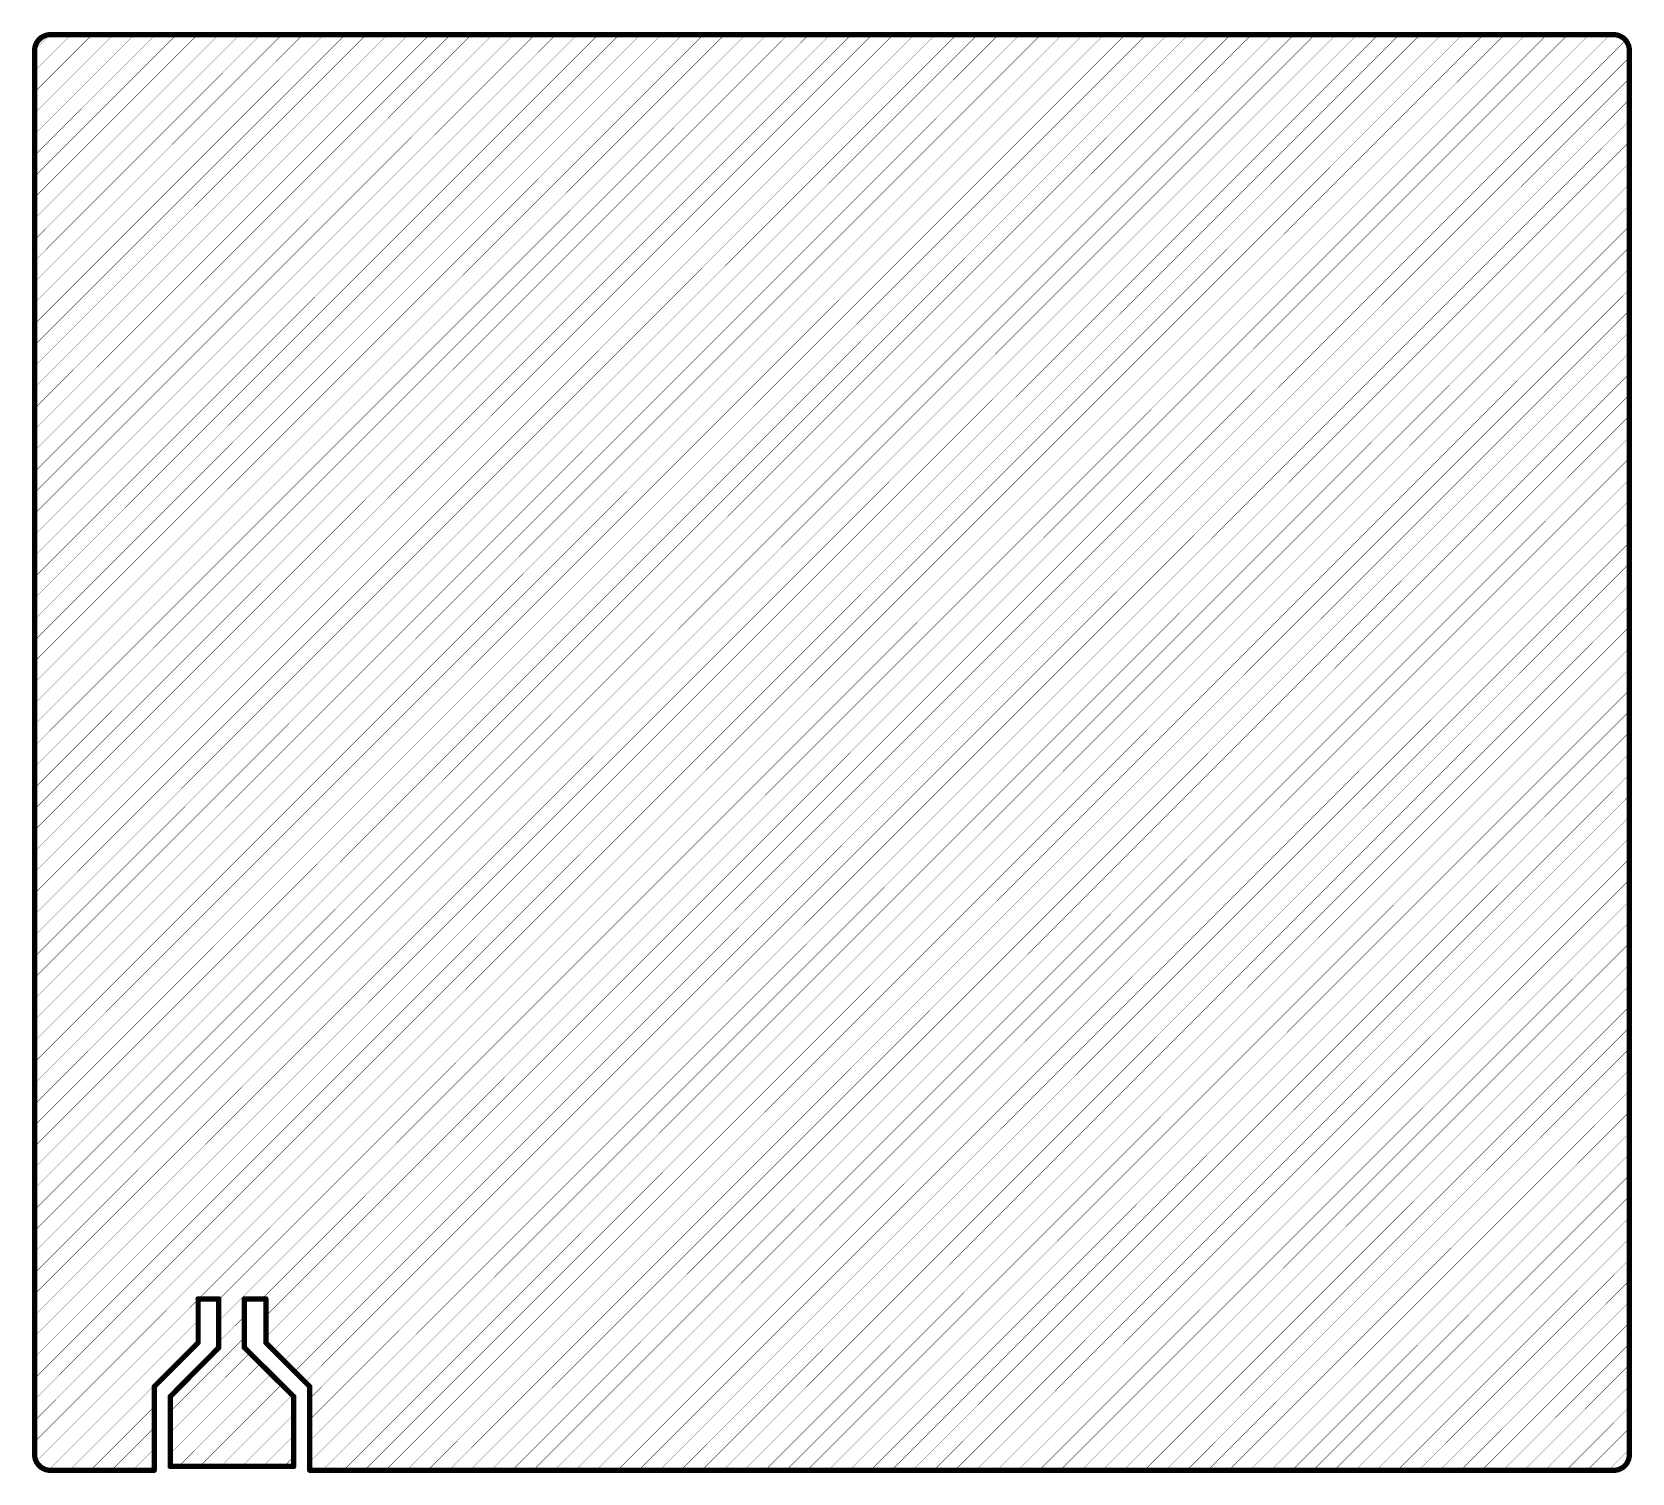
# Model space of a CAD drawing. Header units: millimetres. Extents: x -16 to 330, y -45 to 150.
# Drawn here: x 107.5 to 223.2, y -45.3 to 58.8 of the extents above; entities that cross this region are included whole.
import ezdxf

# ---------------------------------------------------------------- set-up
doc = ezdxf.new("R2010")
doc.units = ezdxf.units.MM
doc.layers.add('Mechanical3', color=76, linetype='Continuous')

msp = doc.modelspace()

# ---------------------------------------------------------------- linework, layer by layer
at = {"layer": 'Mechanical3'}
for points, const_width in [([(107.71, 57.59), (107.75, 57.82)], 0.381), ([(107.75, 57.82), (107.84, 58.03)], 0.381), ([(107.84, 58.03), (107.97, 58.22)], 0.381), ([(107.71, -43.06), (209.42, 58.65)], 0.0254), ([(107.71, -41.54), (207.89, 58.65)], 0.0254), ([(107.71, -40.01), (206.37, 58.65)], 0.0254), ([(107.71, -38.49), (204.85, 58.65)], 0.0254), ([(107.71, -36.96), (203.32, 58.65)], 0.0254), ([(107.71, -35.44), (201.8, 58.65)], 0.0254), ([(107.71, -33.92), (200.27, 58.65)], 0.0254), ([(107.71, -32.39), (198.75, 58.65)], 0.0254), ([(107.71, -30.87), (197.23, 58.65)], 0.0254), ([(107.71, -29.34), (195.7, 58.65)], 0.0254), ([(107.71, -27.82), (194.18, 58.65)], 0.0254), ([(107.71, -26.3), (192.65, 58.65)], 0.0254), ([(107.71, -24.77), (191.13, 58.65)], 0.0254), ([(107.71, -23.25), (189.61, 58.65)], 0.0254), ([(107.71, -21.72), (188.08, 58.65)], 0.0254), ([(107.71, -20.2), (186.56, 58.65)], 0.0254), ([(107.71, -18.68), (185.03, 58.65)], 0.0254), ([(107.71, -17.15), (183.51, 58.65)], 0.0254), ([(107.71, -15.63), (181.99, 58.65)], 0.0254), ([(107.71, -14.1), (180.46, 58.65)], 0.0254), ([(107.71, -12.58), (178.94, 58.65)], 0.0254), ([(107.71, -11.06), (177.41, 58.65)], 0.0254), ([(107.71, -9.53), (175.89, 58.65)], 0.0254), ([(107.71, -8.01), (174.37, 58.65)], 0.0254), ([(107.71, -6.48), (172.84, 58.65)], 0.0254), ([(107.71, -4.96), (171.32, 58.65)], 0.0254), ([(107.71, -3.44), (169.79, 58.65)], 0.0254), ([(107.71, -1.91), (168.27, 58.65)], 0.0254), ([(107.71, -0.39), (166.75, 58.65)], 0.0254), ([(107.71, 1.14), (165.22, 58.65)], 0.0254), ([(107.71, 2.66), (163.7, 58.65)], 0.0254), ([(107.71, 4.18), (162.17, 58.65)], 0.0254), ([(107.71, 5.71), (160.65, 58.65)], 0.0254), ([(107.71, 7.23), (159.13, 58.65)], 0.0254), ([(107.71, 8.76), (157.6, 58.65)], 0.0254), ([(107.71, 10.28), (156.08, 58.65)], 0.0254), ([(107.71, 11.8), (154.55, 58.65)], 0.0254), ([(107.71, 13.33), (153.03, 58.65)], 0.0254), ([(107.71, 14.85), (151.51, 58.65)], 0.0254), ([(107.71, 16.38), (149.98, 58.65)], 0.0254), ([(107.71, 17.9), (148.46, 58.65)], 0.0254), ([(107.71, 19.42), (146.93, 58.65)], 0.0254), ([(107.71, 20.95), (145.41, 58.65)], 0.0254), ([(107.71, 22.47), (143.89, 58.65)], 0.0254), ([(107.71, 24), (142.36, 58.65)], 0.0254), ([(107.71, 25.52), (140.84, 58.65)], 0.0254), ([(107.71, 27.04), (139.31, 58.65)], 0.0254), ([(107.71, 28.57), (137.79, 58.65)], 0.0254), ([(107.71, 30.09), (136.27, 58.65)], 0.0254), ([(107.71, 31.62), (134.74, 58.65)], 0.0254), ([(107.71, 33.14), (133.22, 58.65)], 0.0254), ([(107.71, 34.66), (131.69, 58.65)], 0.0254), ([(107.71, 36.19), (130.17, 58.65)], 0.0254), ([(107.71, 37.71), (128.65, 58.65)], 0.0254), ([(107.71, 39.24), (127.12, 58.65)], 0.0254), ([(107.71, 40.76), (125.6, 58.65)], 0.0254), ([(107.71, 42.28), (124.07, 58.65)], 0.0254), ([(107.71, 43.81), (122.55, 58.65)], 0.0254), ([(107.71, 45.33), (121.03, 58.65)], 0.0254), ([(107.71, 46.86), (119.5, 58.65)], 0.0254), ([(107.71, 48.38), (117.98, 58.65)], 0.0254), ([(107.71, 49.9), (116.45, 58.65)], 0.0254), ([(107.71, 51.43), (114.93, 58.65)], 0.0254), ([(107.71, 52.95), (113.41, 58.65)], 0.0254), ([(107.71, 54.48), (111.88, 58.65)], 0.0254), ([(107.71, 56), (110.36, 58.65)], 0.0254), ([(107.71, 57.52), (108.83, 58.65)], 0.0254), ([(107.97, 58.22), (108.13, 58.38)], 0.381), ([(108.13, 58.38), (108.32, 58.5)], 0.381), ([(108.32, 58.5), (108.53, 58.59)], 0.381), ([(108.53, 58.59), (108.75, 58.63)], 0.381), ([(108.75, 58.63), (108.86, 58.63)], 0.381), ([(108.86, 58.63), (221.84, 58.63)], 0.381), ([(119.54, -32.75), (210.94, 58.65)], 0.0254), ([(121.02, -34.32), (213.99, 58.65)], 0.0254), ([(121.02, -32.79), (212.47, 58.65)], 0.0254), ([(124.12, -32.75), (215.51, 58.65)], 0.0254), ([(124.43, -35.49), (218.56, 58.65)], 0.0254), ([(124.43, -33.96), (217.04, 58.65)], 0.0254), ([(124.97, -36.47), (220.09, 58.65)], 0.0254), ([(125.73, -37.23), (221.61, 58.65)], 0.0254), ([(126.5, -37.99), (222.73, 58.24)], 0.0254), ([(221.84, 58.63), (221.96, 58.63)], 0.381), ([(221.96, 58.63), (222.18, 58.59)], 0.381), ([(222.18, 58.59), (222.39, 58.5)], 0.381), ([(222.39, 58.5), (222.58, 58.38)], 0.381), ([(222.58, 58.38), (222.74, 58.22)], 0.381), ([(222.74, 58.22), (222.86, 58.03)], 0.381), ([(222.86, 58.03), (222.95, 57.82)], 0.381), ([(222.95, 57.82), (222.99, 57.59)], 0.381), ([(107.71, 57.48), (107.71, 57.59)], 0.381), ([(107.71, -43.97), (107.71, 57.48)], 0.381), ([(127.26, -38.75), (222.99, 56.98)], 0.0254), ([(222.99, 57.48), (222.99, 57.59)], 0.381), ([(222.99, -43.97), (222.99, 57.48)], 0.381), ([(127.6, -39.94), (222.99, 55.46)], 0.0254), ([(127.6, -41.46), (222.99, 53.94)], 0.0254), ([(127.6, -42.99), (222.99, 52.41)], 0.0254), ([(127.6, -44.51), (222.99, 50.89)], 0.0254), ([(128.49, -45.14), (222.99, 49.36)], 0.0254), ([(130.02, -45.14), (222.99, 47.84)], 0.0254), ([(131.54, -45.14), (222.99, 46.32)], 0.0254), ([(133.06, -45.14), (222.99, 44.79)], 0.0254), ([(134.59, -45.14), (222.99, 43.27)], 0.0254), ([(136.11, -45.14), (222.99, 41.74)], 0.0254), ([(137.64, -45.14), (222.99, 40.22)], 0.0254), ([(139.16, -45.14), (222.99, 38.7)], 0.0254), ([(140.68, -45.14), (222.99, 37.17)], 0.0254), ([(142.21, -45.14), (222.99, 35.65)], 0.0254), ([(143.73, -45.14), (222.99, 34.12)], 0.0254), ([(145.26, -45.14), (222.99, 32.6)], 0.0254), ([(146.78, -45.14), (222.99, 31.08)], 0.0254), ([(148.3, -45.14), (222.99, 29.55)], 0.0254), ([(149.83, -45.14), (222.99, 28.03)], 0.0254), ([(151.35, -45.14), (222.99, 26.5)], 0.0254), ([(152.88, -45.14), (222.99, 24.98)], 0.0254), ([(154.4, -45.14), (222.99, 23.46)], 0.0254), ([(155.92, -45.14), (222.99, 21.93)], 0.0254), ([(157.45, -45.14), (222.99, 20.41)], 0.0254), ([(158.97, -45.14), (222.99, 18.88)], 0.0254), ([(160.5, -45.14), (222.99, 17.36)], 0.0254), ([(162.02, -45.14), (222.99, 15.84)], 0.0254), ([(163.54, -45.14), (222.99, 14.31)], 0.0254), ([(165.07, -45.14), (222.99, 12.79)], 0.0254), ([(166.59, -45.14), (222.99, 11.26)], 0.0254), ([(168.12, -45.14), (222.99, 9.74)], 0.0254), ([(169.64, -45.14), (222.99, 8.22)], 0.0254), ([(171.16, -45.14), (222.99, 6.69)], 0.0254), ([(172.69, -45.14), (222.99, 5.17)], 0.0254), ([(174.21, -45.14), (222.99, 3.64)], 0.0254), ([(175.74, -45.14), (222.99, 2.12)], 0.0254), ([(177.26, -45.14), (222.99, 0.6)], 0.0254), ([(178.78, -45.14), (222.99, -0.93)], 0.0254), ([(180.31, -45.14), (222.99, -2.45)], 0.0254), ([(181.83, -45.14), (222.99, -3.98)], 0.0254), ([(183.36, -45.14), (222.99, -5.5)], 0.0254), ([(184.88, -45.14), (222.99, -7.02)], 0.0254), ([(186.4, -45.14), (222.99, -8.55)], 0.0254), ([(187.93, -45.14), (222.99, -10.07)], 0.0254), ([(189.45, -45.14), (222.99, -11.6)], 0.0254), ([(190.98, -45.14), (222.99, -13.12)], 0.0254), ([(192.5, -45.14), (222.99, -14.64)], 0.0254), ([(194.02, -45.14), (222.99, -16.17)], 0.0254), ([(195.55, -45.14), (222.99, -17.69)], 0.0254), ([(197.07, -45.14), (222.99, -19.22)], 0.0254), ([(198.6, -45.14), (222.99, -20.74)], 0.0254), ([(200.12, -45.14), (222.99, -22.26)], 0.0254), ([(201.64, -45.14), (222.99, -23.79)], 0.0254), ([(203.17, -45.14), (222.99, -25.31)], 0.0254), ([(204.69, -45.14), (222.99, -26.84)], 0.0254), ([(206.22, -45.14), (222.99, -28.36)], 0.0254), ([(207.74, -45.14), (222.99, -29.88)], 0.0254), ([(209.26, -45.14), (222.99, -31.41)], 0.0254), ([(107.82, -44.48), (119.53, -32.77)], 0.0254), ([(119.53, -35.9), (119.53, -32.73)], 0.381), ([(119.53, -32.73), (121.02, -32.73)], 0.381), ([(121.02, -36.25), (121.02, -32.73)], 0.381), ([(122.87, -36.25), (122.87, -32.73)], 0.381), ([(122.87, -32.73), (124.43, -32.73)], 0.381), ([(124.43, -35.9), (124.43, -32.73)], 0.381), ([(210.79, -45.14), (222.99, -32.93)], 0.0254), ([(108.69, -45.13), (119.53, -34.29)], 0.0254), ([(121.02, -35.84), (122.87, -34)], 0.0254), ([(212.31, -45.14), (222.99, -34.46)], 0.0254), ([(110.2, -45.14), (119.53, -35.82)], 0.0254), ([(116.36, -39.07), (119.53, -35.9)], 0.381), ([(117.51, -40.88), (122.87, -35.52)], 0.0254), ([(124.43, -35.9), (127.6, -39.07)], 0.381), ([(117.51, -39.79), (121.02, -36.25)], 0.381), ([(117.51, -42.41), (123.28, -36.63)], 0.0254), ([(122.87, -36.25), (126.44, -39.79)], 0.381), ([(213.84, -45.14), (222.99, -35.98)], 0.0254), ([(117.51, -43.93), (124.04, -37.39)], 0.0254), ([(118.11, -44.85), (124.81, -38.15)], 0.0254), ([(215.36, -45.14), (222.99, -37.5)], 0.0254), ([(116.36, -45.12), (116.36, -39.07)], 0.381), ([(119.63, -44.85), (125.57, -38.91)], 0.0254), ([(127.6, -45.12), (127.6, -39.07)], 0.381), ([(216.88, -45.14), (222.99, -39.03)], 0.0254), ([(117.51, -44.83), (117.51, -39.79)], 0.381), ([(121.16, -44.85), (126.34, -39.67)], 0.0254), ([(126.44, -44.83), (126.44, -39.79)], 0.381), ([(111.73, -45.14), (116.36, -40.51)], 0.0254), ([(122.68, -44.85), (126.44, -41.09)], 0.0254), ([(218.41, -45.14), (222.99, -40.55)], 0.0254), ([(113.25, -45.14), (116.36, -42.03)], 0.0254), ([(124.2, -44.85), (126.44, -42.61)], 0.0254), ([(219.93, -45.14), (222.99, -42.08)], 0.0254), ([(107.71, -44.08), (107.71, -43.97)], 0.381), ([(107.71, -44.08), (107.75, -44.31)], 0.381), ([(114.78, -45.14), (116.36, -43.56)], 0.0254), ([(221.46, -45.14), (222.99, -43.6)], 0.0254), ([(222.95, -44.31), (222.99, -44.08)], 0.381), ([(222.99, -44.08), (222.99, -43.97)], 0.381), ([(107.75, -44.31), (107.84, -44.52)], 0.381), ([(107.84, -44.52), (107.97, -44.71)], 0.381), ([(107.97, -44.71), (108.13, -44.87)], 0.381), ([(108.13, -44.87), (108.32, -44.99)], 0.381), ([(108.32, -44.99), (108.53, -45.08)], 0.381), ([(108.53, -45.08), (108.75, -45.12)], 0.381), ([(108.75, -45.12), (108.86, -45.12)], 0.381), ([(108.86, -45.12), (116.36, -45.12)], 0.381), ([(116.3, -45.14), (116.36, -45.08)], 0.0254), ([(117.51, -44.83), (126.44, -44.83)], 0.381), ([(125.73, -44.85), (126.44, -44.14)], 0.0254), ([(127.6, -45.12), (221.84, -45.12)], 0.381), ([(221.84, -45.12), (221.96, -45.12)], 0.381), ([(221.96, -45.12), (222.18, -45.08)], 0.381), ([(222.18, -45.08), (222.39, -44.99)], 0.381), ([(222.39, -44.99), (222.58, -44.87)], 0.381), ([(222.58, -44.87), (222.74, -44.71)], 0.381), ([(222.74, -44.71), (222.86, -44.52)], 0.381), ([(222.86, -44.52), (222.95, -44.31)], 0.381)]:
    msp.add_lwpolyline(points, dxfattribs=dict(at, const_width=const_width))
for points, const_width in [([(107.66, 57.82, 1), (107.85, 57.82, 1)], 0.191), ([(107.66, 57.82, 1), (107.85, 57.82, 1)], 0.191), ([(107.74, 58.03, 1), (107.94, 58.03, 1)], 0.191), ([(107.74, 58.03, 1), (107.94, 58.03, 1)], 0.191), ([(107.87, 58.22, 1), (108.06, 58.22, 1)], 0.191), ([(107.87, 58.22, 1), (108.06, 58.22, 1)], 0.191), ([(108.03, 58.38, 1), (108.22, 58.38, 1)], 0.191), ([(108.03, 58.38, 1), (108.22, 58.38, 1)], 0.191), ([(108.22, 58.5, 1), (108.41, 58.5, 1)], 0.191), ([(108.22, 58.5, 1), (108.41, 58.5, 1)], 0.191), ([(108.43, 58.59, 1), (108.62, 58.59, 1)], 0.191), ([(108.43, 58.59, 1), (108.62, 58.59, 1)], 0.191), ([(108.65, 58.63, 1), (108.84, 58.63, 1)], 0.191), ([(108.65, 58.63, 1), (108.84, 58.63, 1)], 0.191), ([(108.77, 58.63, 1), (108.96, 58.63, 1)], 0.191), ([(108.77, 58.63, 1), (108.96, 58.63, 1)], 0.191), ([(108.83, 58.65, 1), (108.84, 58.65, 1)], 0.0127), ([(110.35, 58.65, 1), (110.36, 58.65, 1)], 0.0127), ([(111.87, 58.65, 1), (111.89, 58.65, 1)], 0.0127), ([(113.4, 58.65, 1), (113.41, 58.65, 1)], 0.0127), ([(114.92, 58.65, 1), (114.94, 58.65, 1)], 0.0127), ([(116.45, 58.65, 1), (116.46, 58.65, 1)], 0.0127), ([(117.97, 58.65, 1), (117.98, 58.65, 1)], 0.0127), ([(119.49, 58.65, 1), (119.51, 58.65, 1)], 0.0127), ([(121.02, 58.65, 1), (121.03, 58.65, 1)], 0.0127), ([(122.54, 58.65, 1), (122.56, 58.65, 1)], 0.0127), ([(124.07, 58.65, 1), (124.08, 58.65, 1)], 0.0127), ([(125.59, 58.65, 1), (125.6, 58.65, 1)], 0.0127), ([(127.11, 58.65, 1), (127.13, 58.65, 1)], 0.0127), ([(128.64, 58.65, 1), (128.65, 58.65, 1)], 0.0127), ([(130.16, 58.65, 1), (130.18, 58.65, 1)], 0.0127), ([(131.69, 58.65, 1), (131.7, 58.65, 1)], 0.0127), ([(133.21, 58.65, 1), (133.22, 58.65, 1)], 0.0127), ([(134.73, 58.65, 1), (134.75, 58.65, 1)], 0.0127), ([(136.26, 58.65, 1), (136.27, 58.65, 1)], 0.0127), ([(137.78, 58.65, 1), (137.8, 58.65, 1)], 0.0127), ([(139.31, 58.65, 1), (139.32, 58.65, 1)], 0.0127), ([(140.83, 58.65, 1), (140.84, 58.65, 1)], 0.0127), ([(142.35, 58.65, 1), (142.37, 58.65, 1)], 0.0127), ([(143.88, 58.65, 1), (143.89, 58.65, 1)], 0.0127), ([(145.4, 58.65, 1), (145.42, 58.65, 1)], 0.0127), ([(146.93, 58.65, 1), (146.94, 58.65, 1)], 0.0127), ([(148.45, 58.65, 1), (148.46, 58.65, 1)], 0.0127), ([(149.97, 58.65, 1), (149.99, 58.65, 1)], 0.0127), ([(151.5, 58.65, 1), (151.51, 58.65, 1)], 0.0127), ([(153.02, 58.65, 1), (153.04, 58.65, 1)], 0.0127), ([(154.55, 58.65, 1), (154.56, 58.65, 1)], 0.0127), ([(156.07, 58.65, 1), (156.08, 58.65, 1)], 0.0127), ([(157.59, 58.65, 1), (157.61, 58.65, 1)], 0.0127), ([(159.12, 58.65, 1), (159.13, 58.65, 1)], 0.0127), ([(160.64, 58.65, 1), (160.66, 58.65, 1)], 0.0127), ([(162.17, 58.65, 1), (162.18, 58.65, 1)], 0.0127), ([(163.69, 58.65, 1), (163.7, 58.65, 1)], 0.0127), ([(165.21, 58.65, 1), (165.23, 58.65, 1)], 0.0127), ([(166.74, 58.65, 1), (166.75, 58.65, 1)], 0.0127), ([(168.26, 58.65, 1), (168.28, 58.65, 1)], 0.0127), ([(169.79, 58.65, 1), (169.8, 58.65, 1)], 0.0127), ([(171.31, 58.65, 1), (171.32, 58.65, 1)], 0.0127), ([(172.83, 58.65, 1), (172.85, 58.65, 1)], 0.0127), ([(174.36, 58.65, 1), (174.37, 58.65, 1)], 0.0127), ([(175.88, 58.65, 1), (175.9, 58.65, 1)], 0.0127), ([(177.41, 58.65, 1), (177.42, 58.65, 1)], 0.0127), ([(178.93, 58.65, 1), (178.94, 58.65, 1)], 0.0127), ([(180.45, 58.65, 1), (180.47, 58.65, 1)], 0.0127), ([(181.98, 58.65, 1), (181.99, 58.65, 1)], 0.0127), ([(183.5, 58.65, 1), (183.52, 58.65, 1)], 0.0127), ([(185.03, 58.65, 1), (185.04, 58.65, 1)], 0.0127), ([(186.55, 58.65, 1), (186.56, 58.65, 1)], 0.0127), ([(188.07, 58.65, 1), (188.09, 58.65, 1)], 0.0127), ([(189.6, 58.65, 1), (189.61, 58.65, 1)], 0.0127), ([(191.12, 58.65, 1), (191.14, 58.65, 1)], 0.0127), ([(192.65, 58.65, 1), (192.66, 58.65, 1)], 0.0127), ([(194.17, 58.65, 1), (194.18, 58.65, 1)], 0.0127), ([(195.69, 58.65, 1), (195.71, 58.65, 1)], 0.0127), ([(197.22, 58.65, 1), (197.23, 58.65, 1)], 0.0127), ([(198.74, 58.65, 1), (198.76, 58.65, 1)], 0.0127), ([(200.27, 58.65, 1), (200.28, 58.65, 1)], 0.0127), ([(201.79, 58.65, 1), (201.8, 58.65, 1)], 0.0127), ([(203.31, 58.65, 1), (203.33, 58.65, 1)], 0.0127), ([(204.84, 58.65, 1), (204.85, 58.65, 1)], 0.0127), ([(206.36, 58.65, 1), (206.38, 58.65, 1)], 0.0127), ([(207.89, 58.65, 1), (207.9, 58.65, 1)], 0.0127), ([(209.41, 58.65, 1), (209.42, 58.65, 1)], 0.0127), ([(210.93, 58.65, 1), (210.95, 58.65, 1)], 0.0127), ([(212.46, 58.65, 1), (212.47, 58.65, 1)], 0.0127), ([(213.98, 58.65, 1), (214, 58.65, 1)], 0.0127), ([(215.51, 58.65, 1), (215.52, 58.65, 1)], 0.0127), ([(217.03, 58.65, 1), (217.04, 58.65, 1)], 0.0127), ([(218.55, 58.65, 1), (218.57, 58.65, 1)], 0.0127), ([(220.08, 58.65, 1), (220.09, 58.65, 1)], 0.0127), ([(221.6, 58.65, 1), (221.62, 58.65, 1)], 0.0127), ([(221.75, 58.63, 1), (221.94, 58.63, 1)], 0.191), ([(221.75, 58.63, 1), (221.94, 58.63, 1)], 0.191), ([(221.86, 58.63, 1), (222.05, 58.63, 1)], 0.191), ([(221.86, 58.63, 1), (222.05, 58.63, 1)], 0.191), ([(222.08, 58.59, 1), (222.27, 58.59, 1)], 0.191), ([(222.08, 58.59, 1), (222.27, 58.59, 1)], 0.191), ([(222.29, 58.5, 1), (222.48, 58.5, 1)], 0.191), ([(222.29, 58.5, 1), (222.48, 58.5, 1)], 0.191), ([(222.48, 58.38, 1), (222.67, 58.38, 1)], 0.191), ([(222.48, 58.38, 1), (222.67, 58.38, 1)], 0.191), ([(222.64, 58.22, 1), (222.83, 58.22, 1)], 0.191), ([(222.64, 58.22, 1), (222.83, 58.22, 1)], 0.191), ([(222.77, 58.03, 1), (222.96, 58.03, 1)], 0.191), ([(222.77, 58.03, 1), (222.96, 58.03, 1)], 0.191), ([(222.72, 58.24, 1), (222.74, 58.24, 1)], 0.0127), ([(222.85, 57.82, 1), (223.05, 57.82, 1)], 0.191), ([(222.85, 57.82, 1), (223.05, 57.82, 1)], 0.191), ([(107.61, 57.59, 1), (107.8, 57.59, 1)], 0.191), ([(107.61, 57.59, 1), (107.8, 57.59, 1)], 0.191), ([(107.61, 57.48, 1), (107.8, 57.48, 1)], 0.191), ([(107.61, 57.48, 1), (107.8, 57.48, 1)], 0.191), ([(107.7, 57.52, 1), (107.72, 57.52, 1)], 0.0127), ([(222.9, 57.59, 1), (223.09, 57.59, 1)], 0.191), ([(222.9, 57.59, 1), (223.09, 57.59, 1)], 0.191), ([(222.9, 57.48, 1), (223.09, 57.48, 1)], 0.191), ([(222.9, 57.48, 1), (223.09, 57.48, 1)], 0.191), ([(222.99, 56.98, 1), (223, 56.98, 1)], 0.0127), ([(107.7, 56, 1), (107.72, 56, 1)], 0.0127), ([(107.7, 54.48, 1), (107.72, 54.48, 1)], 0.0127), ([(222.99, 55.46, 1), (223, 55.46, 1)], 0.0127), ([(222.99, 53.94, 1), (223, 53.94, 1)], 0.0127), ([(107.7, 52.95, 1), (107.72, 52.95, 1)], 0.0127), ([(222.99, 52.41, 1), (223, 52.41, 1)], 0.0127), ([(107.7, 51.43, 1), (107.72, 51.43, 1)], 0.0127), ([(222.99, 50.89, 1), (223, 50.89, 1)], 0.0127), ([(107.7, 49.9, 1), (107.72, 49.9, 1)], 0.0127), ([(222.99, 49.36, 1), (223, 49.36, 1)], 0.0127), ([(107.7, 48.38, 1), (107.72, 48.38, 1)], 0.0127), ([(222.99, 47.84, 1), (223, 47.84, 1)], 0.0127), ([(107.7, 46.86, 1), (107.72, 46.86, 1)], 0.0127), ([(222.99, 46.32, 1), (223, 46.32, 1)], 0.0127), ([(107.7, 45.33, 1), (107.72, 45.33, 1)], 0.0127), ([(222.99, 44.79, 1), (223, 44.79, 1)], 0.0127), ([(107.7, 43.81, 1), (107.72, 43.81, 1)], 0.0127), ([(222.99, 43.27, 1), (223, 43.27, 1)], 0.0127), ([(107.7, 42.28, 1), (107.72, 42.28, 1)], 0.0127), ([(222.99, 41.74, 1), (223, 41.74, 1)], 0.0127), ([(107.7, 40.76, 1), (107.72, 40.76, 1)], 0.0127), ([(222.99, 40.22, 1), (223, 40.22, 1)], 0.0127), ([(107.7, 39.24, 1), (107.72, 39.24, 1)], 0.0127), ([(222.99, 38.7, 1), (223, 38.7, 1)], 0.0127), ([(107.7, 37.71, 1), (107.72, 37.71, 1)], 0.0127), ([(222.99, 37.17, 1), (223, 37.17, 1)], 0.0127), ([(107.7, 36.19, 1), (107.72, 36.19, 1)], 0.0127), ([(222.99, 35.65, 1), (223, 35.65, 1)], 0.0127), ([(107.7, 34.66, 1), (107.72, 34.66, 1)], 0.0127), ([(222.99, 34.12, 1), (223, 34.12, 1)], 0.0127), ([(107.7, 33.14, 1), (107.72, 33.14, 1)], 0.0127), ([(222.99, 32.6, 1), (223, 32.6, 1)], 0.0127), ([(107.7, 31.62, 1), (107.72, 31.62, 1)], 0.0127), ([(107.7, 30.09, 1), (107.72, 30.09, 1)], 0.0127), ([(222.99, 31.08, 1), (223, 31.08, 1)], 0.0127), ([(222.99, 29.55, 1), (223, 29.55, 1)], 0.0127), ([(107.7, 28.57, 1), (107.72, 28.57, 1)], 0.0127), ([(222.99, 28.03, 1), (223, 28.03, 1)], 0.0127), ([(107.7, 27.04, 1), (107.72, 27.04, 1)], 0.0127), ([(107.7, 25.52, 1), (107.72, 25.52, 1)], 0.0127), ([(222.99, 26.5, 1), (223, 26.5, 1)], 0.0127), ([(222.99, 24.98, 1), (223, 24.98, 1)], 0.0127), ([(107.7, 24, 1), (107.72, 24, 1)], 0.0127), ([(222.99, 23.46, 1), (223, 23.46, 1)], 0.0127), ([(107.7, 22.47, 1), (107.72, 22.47, 1)], 0.0127), ([(107.7, 20.95, 1), (107.72, 20.95, 1)], 0.0127), ([(222.99, 21.93, 1), (223, 21.93, 1)], 0.0127), ([(222.99, 20.41, 1), (223, 20.41, 1)], 0.0127), ([(107.7, 19.42, 1), (107.72, 19.42, 1)], 0.0127), ([(222.99, 18.88, 1), (223, 18.88, 1)], 0.0127), ([(107.7, 17.9, 1), (107.72, 17.9, 1)], 0.0127), ([(222.99, 17.36, 1), (223, 17.36, 1)], 0.0127), ([(107.7, 16.38, 1), (107.72, 16.38, 1)], 0.0127), ([(222.99, 15.84, 1), (223, 15.84, 1)], 0.0127), ([(107.7, 14.85, 1), (107.72, 14.85, 1)], 0.0127), ([(222.99, 14.31, 1), (223, 14.31, 1)], 0.0127), ([(107.7, 13.33, 1), (107.72, 13.33, 1)], 0.0127), ([(222.99, 12.79, 1), (223, 12.79, 1)], 0.0127), ([(107.7, 11.8, 1), (107.72, 11.8, 1)], 0.0127), ([(222.99, 11.26, 1), (223, 11.26, 1)], 0.0127), ([(107.7, 10.28, 1), (107.72, 10.28, 1)], 0.0127), ([(222.99, 9.74, 1), (223, 9.74, 1)], 0.0127), ([(107.7, 8.76, 1), (107.72, 8.76, 1)], 0.0127), ([(222.99, 8.22, 1), (223, 8.22, 1)], 0.0127), ([(107.7, 7.23, 1), (107.72, 7.23, 1)], 0.0127), ([(222.99, 6.69, 1), (223, 6.69, 1)], 0.0127), ([(107.7, 5.71, 1), (107.72, 5.71, 1)], 0.0127), ([(222.99, 5.17, 1), (223, 5.17, 1)], 0.0127), ([(107.7, 4.18, 1), (107.72, 4.18, 1)], 0.0127), ([(222.99, 3.64, 1), (223, 3.64, 1)], 0.0127), ([(107.7, 2.66, 1), (107.72, 2.66, 1)], 0.0127), ([(222.99, 2.12, 1), (223, 2.12, 1)], 0.0127), ([(107.7, 1.14, 1), (107.72, 1.14, 1)], 0.0127), ([(222.99, 0.6, 1), (223, 0.6, 1)], 0.0127), ([(107.7, -0.39, 1), (107.72, -0.39, 1)], 0.0127), ([(222.99, -0.93, 1), (223, -0.93, 1)], 0.0127), ([(107.7, -1.91, 1), (107.72, -1.91, 1)], 0.0127), ([(107.7, -3.44, 1), (107.72, -3.44, 1)], 0.0127), ([(222.99, -2.45, 1), (223, -2.45, 1)], 0.0127), ([(222.99, -3.98, 1), (223, -3.98, 1)], 0.0127), ([(107.7, -4.96, 1), (107.72, -4.96, 1)], 0.0127), ([(222.99, -5.5, 1), (223, -5.5, 1)], 0.0127), ([(107.7, -6.48, 1), (107.72, -6.48, 1)], 0.0127), ([(107.7, -8.01, 1), (107.72, -8.01, 1)], 0.0127), ([(222.99, -7.02, 1), (223, -7.02, 1)], 0.0127), ([(222.99, -8.55, 1), (223, -8.55, 1)], 0.0127), ([(107.7, -9.53, 1), (107.72, -9.53, 1)], 0.0127), ([(222.99, -10.07, 1), (223, -10.07, 1)], 0.0127), ([(107.7, -11.06, 1), (107.72, -11.06, 1)], 0.0127), ([(107.7, -12.58, 1), (107.72, -12.58, 1)], 0.0127), ([(222.99, -11.6, 1), (223, -11.6, 1)], 0.0127), ([(222.99, -13.12, 1), (223, -13.12, 1)], 0.0127), ([(107.7, -14.1, 1), (107.72, -14.1, 1)], 0.0127), ([(222.99, -14.64, 1), (223, -14.64, 1)], 0.0127), ([(107.7, -15.63, 1), (107.72, -15.63, 1)], 0.0127), ([(222.99, -16.17, 1), (223, -16.17, 1)], 0.0127), ([(107.7, -17.15, 1), (107.72, -17.15, 1)], 0.0127), ([(222.99, -17.69, 1), (223, -17.69, 1)], 0.0127), ([(107.7, -18.68, 1), (107.72, -18.68, 1)], 0.0127), ([(222.99, -19.22, 1), (223, -19.22, 1)], 0.0127), ([(107.7, -20.2, 1), (107.72, -20.2, 1)], 0.0127), ([(222.99, -20.74, 1), (223, -20.74, 1)], 0.0127), ([(107.7, -21.72, 1), (107.72, -21.72, 1)], 0.0127), ([(222.99, -22.26, 1), (223, -22.26, 1)], 0.0127), ([(107.7, -23.25, 1), (107.72, -23.25, 1)], 0.0127), ([(222.99, -23.79, 1), (223, -23.79, 1)], 0.0127), ([(107.7, -24.77, 1), (107.72, -24.77, 1)], 0.0127), ([(222.99, -25.31, 1), (223, -25.31, 1)], 0.0127), ([(107.7, -26.3, 1), (107.72, -26.3, 1)], 0.0127), ([(222.99, -26.84, 1), (223, -26.84, 1)], 0.0127), ([(107.7, -27.82, 1), (107.72, -27.82, 1)], 0.0127), ([(222.99, -28.36, 1), (223, -28.36, 1)], 0.0127), ([(107.7, -29.34, 1), (107.72, -29.34, 1)], 0.0127), ([(222.99, -29.88, 1), (223, -29.88, 1)], 0.0127), ([(107.7, -30.87, 1), (107.72, -30.87, 1)], 0.0127), ([(107.7, -32.39, 1), (107.72, -32.39, 1)], 0.0127), ([(222.99, -31.41, 1), (223, -31.41, 1)], 0.0127), ([(119.43, -32.73, 1), (119.62, -32.73, 1)], 0.191), ([(119.43, -32.73, 1), (119.62, -32.73, 1)], 0.191), ([(119.52, -32.77, 1), (119.53, -32.77, 1)], 0.0127), ([(119.54, -32.75, 1), (119.55, -32.75, 1)], 0.0127), ([(120.93, -32.73, 1), (121.12, -32.73, 1)], 0.191), ([(120.93, -32.73, 1), (121.12, -32.73, 1)], 0.191), ([(121.02, -32.79, 1), (121.03, -32.79, 1)], 0.0127), ([(122.77, -32.73, 1), (122.96, -32.73, 1)], 0.191), ([(122.77, -32.73, 1), (122.96, -32.73, 1)], 0.191), ([(124.11, -32.75, 1), (124.12, -32.75, 1)], 0.0127), ([(124.33, -32.73, 1), (124.52, -32.73, 1)], 0.191), ([(124.33, -32.73, 1), (124.52, -32.73, 1)], 0.191), ([(222.99, -32.93, 1), (223, -32.93, 1)], 0.0127), ([(107.7, -33.92, 1), (107.72, -33.92, 1)], 0.0127), ([(119.52, -34.29, 1), (119.53, -34.29, 1)], 0.0127), ([(121.02, -34.32, 1), (121.03, -34.32, 1)], 0.0127), ([(122.86, -34, 1), (122.88, -34, 1)], 0.0127), ([(124.42, -33.96, 1), (124.43, -33.96, 1)], 0.0127), ([(222.99, -34.46, 1), (223, -34.46, 1)], 0.0127), ([(107.7, -35.44, 1), (107.72, -35.44, 1)], 0.0127), ([(119.43, -35.9, 1), (119.62, -35.9, 1)], 0.191), ([(119.43, -35.9, 1), (119.62, -35.9, 1)], 0.191), ([(119.52, -35.82, 1), (119.53, -35.82, 1)], 0.0127), ([(121.02, -35.84, 1), (121.03, -35.84, 1)], 0.0127), ([(122.86, -35.52, 1), (122.88, -35.52, 1)], 0.0127), ([(124.33, -35.9, 1), (124.52, -35.9, 1)], 0.191), ([(124.33, -35.9, 1), (124.52, -35.9, 1)], 0.191), ([(124.42, -35.49, 1), (124.43, -35.49, 1)], 0.0127), ([(107.7, -36.96, 1), (107.72, -36.96, 1)], 0.0127), ([(120.93, -36.25, 1), (121.12, -36.25, 1)], 0.191), ([(120.93, -36.25, 1), (121.12, -36.25, 1)], 0.191), ([(122.77, -36.25, 1), (122.96, -36.25, 1)], 0.191), ([(122.77, -36.25, 1), (122.96, -36.25, 1)], 0.191), ([(123.27, -36.63, 1), (123.29, -36.63, 1)], 0.0127), ([(124.97, -36.47, 1), (124.98, -36.47, 1)], 0.0127), ([(222.99, -35.98, 1), (223, -35.98, 1)], 0.0127), ([(124.04, -37.39, 1), (124.05, -37.39, 1)], 0.0127), ([(124.8, -38.15, 1), (124.82, -38.15, 1)], 0.0127), ([(125.73, -37.23, 1), (125.74, -37.23, 1)], 0.0127), ([(126.49, -37.99, 1), (126.5, -37.99, 1)], 0.0127), ([(222.99, -37.5, 1), (223, -37.5, 1)], 0.0127), ([(107.7, -38.49, 1), (107.72, -38.49, 1)], 0.0127), ([(116.26, -39.07, 1), (116.45, -39.07, 1)], 0.191), ([(116.26, -39.07, 1), (116.45, -39.07, 1)], 0.191), ([(125.57, -38.91, 1), (125.58, -38.91, 1)], 0.0127), ([(127.25, -38.75, 1), (127.26, -38.75, 1)], 0.0127), ([(127.5, -39.07, 1), (127.69, -39.07, 1)], 0.191), ([(127.5, -39.07, 1), (127.69, -39.07, 1)], 0.191), ([(222.99, -39.03, 1), (223, -39.03, 1)], 0.0127), ([(107.7, -40.01, 1), (107.72, -40.01, 1)], 0.0127), ([(117.41, -39.79, 1), (117.6, -39.79, 1)], 0.191), ([(117.41, -39.79, 1), (117.6, -39.79, 1)], 0.191), ([(126.35, -39.79, 1), (126.54, -39.79, 1)], 0.191), ([(126.35, -39.79, 1), (126.54, -39.79, 1)], 0.191), ([(126.33, -39.67, 1), (126.35, -39.67, 1)], 0.0127), ([(127.59, -39.94, 1), (127.6, -39.94, 1)], 0.0127), ([(107.7, -41.54, 1), (107.72, -41.54, 1)], 0.0127), ([(116.35, -40.51, 1), (116.36, -40.51, 1)], 0.0127), ([(117.5, -40.88, 1), (117.51, -40.88, 1)], 0.0127), ([(126.44, -41.09, 1), (126.45, -41.09, 1)], 0.0127), ([(127.59, -41.46, 1), (127.6, -41.46, 1)], 0.0127), ([(222.99, -40.55, 1), (223, -40.55, 1)], 0.0127), ([(116.35, -42.03, 1), (116.36, -42.03, 1)], 0.0127), ([(117.5, -42.41, 1), (117.51, -42.41, 1)], 0.0127), ([(126.44, -42.61, 1), (126.45, -42.61, 1)], 0.0127), ([(222.99, -42.08, 1), (223, -42.08, 1)], 0.0127), ([(107.61, -43.97, 1), (107.8, -43.97, 1)], 0.191), ([(107.61, -43.97, 1), (107.8, -43.97, 1)], 0.191), ([(107.61, -44.08, 1), (107.8, -44.08, 1)], 0.191), ([(107.61, -44.08, 1), (107.8, -44.08, 1)], 0.191), ([(107.7, -43.06, 1), (107.72, -43.06, 1)], 0.0127), ([(116.35, -43.56, 1), (116.36, -43.56, 1)], 0.0127), ([(117.5, -43.93, 1), (117.51, -43.93, 1)], 0.0127), ([(127.59, -42.99, 1), (127.6, -42.99, 1)], 0.0127), ([(222.9, -43.97, 1), (223.09, -43.97, 1)], 0.191), ([(222.9, -43.97, 1), (223.09, -43.97, 1)], 0.191), ([(222.9, -44.08, 1), (223.09, -44.08, 1)], 0.191), ([(222.9, -44.08, 1), (223.09, -44.08, 1)], 0.191), ([(222.99, -43.6, 1), (223, -43.6, 1)], 0.0127), ([(107.66, -44.31, 1), (107.85, -44.31, 1)], 0.191), ([(107.66, -44.31, 1), (107.85, -44.31, 1)], 0.191), ([(107.74, -44.52, 1), (107.94, -44.52, 1)], 0.191), ([(107.74, -44.52, 1), (107.94, -44.52, 1)], 0.191), ([(107.87, -44.71, 1), (108.06, -44.71, 1)], 0.191), ([(107.87, -44.71, 1), (108.06, -44.71, 1)], 0.191), ([(107.81, -44.48, 1), (107.82, -44.48, 1)], 0.0127), ([(108.03, -44.87, 1), (108.22, -44.87, 1)], 0.191), ([(108.03, -44.87, 1), (108.22, -44.87, 1)], 0.191), ([(108.22, -44.99, 1), (108.41, -44.99, 1)], 0.191), ([(108.22, -44.99, 1), (108.41, -44.99, 1)], 0.191), ([(108.43, -45.08, 1), (108.62, -45.08, 1)], 0.191), ([(108.43, -45.08, 1), (108.62, -45.08, 1)], 0.191), ([(108.65, -45.12, 1), (108.84, -45.12, 1)], 0.191), ([(108.65, -45.12, 1), (108.84, -45.12, 1)], 0.191), ([(108.77, -45.12, 1), (108.96, -45.12, 1)], 0.191), ([(108.77, -45.12, 1), (108.96, -45.12, 1)], 0.191), ([(116.26, -45.12, 1), (116.45, -45.12, 1)], 0.191), ([(116.26, -45.12, 1), (116.45, -45.12, 1)], 0.191), ([(116.35, -45.08, 1), (116.36, -45.08, 1)], 0.0127), ([(117.41, -44.83, 1), (117.6, -44.83, 1)], 0.191), ([(117.41, -44.83, 1), (117.6, -44.83, 1)], 0.191), ([(118.1, -44.85, 1), (118.11, -44.85, 1)], 0.0127), ([(119.62, -44.85, 1), (119.64, -44.85, 1)], 0.0127), ([(121.15, -44.85, 1), (121.16, -44.85, 1)], 0.0127), ([(122.67, -44.85, 1), (122.69, -44.85, 1)], 0.0127), ([(124.2, -44.85, 1), (124.21, -44.85, 1)], 0.0127), ([(125.72, -44.85, 1), (125.73, -44.85, 1)], 0.0127), ([(126.35, -44.83, 1), (126.54, -44.83, 1)], 0.191), ([(126.35, -44.83, 1), (126.54, -44.83, 1)], 0.191), ([(126.44, -44.14, 1), (126.45, -44.14, 1)], 0.0127), ([(127.5, -45.12, 1), (127.69, -45.12, 1)], 0.191), ([(127.5, -45.12, 1), (127.69, -45.12, 1)], 0.191), ([(127.59, -44.51, 1), (127.6, -44.51, 1)], 0.0127), ([(221.75, -45.12, 1), (221.94, -45.12, 1)], 0.191), ([(221.75, -45.12, 1), (221.94, -45.12, 1)], 0.191), ([(221.86, -45.12, 1), (222.05, -45.12, 1)], 0.191), ([(221.86, -45.12, 1), (222.05, -45.12, 1)], 0.191), ([(222.08, -45.08, 1), (222.27, -45.08, 1)], 0.191), ([(222.08, -45.08, 1), (222.27, -45.08, 1)], 0.191), ([(222.29, -44.99, 1), (222.48, -44.99, 1)], 0.191), ([(222.29, -44.99, 1), (222.48, -44.99, 1)], 0.191), ([(222.48, -44.87, 1), (222.67, -44.87, 1)], 0.191), ([(222.48, -44.87, 1), (222.67, -44.87, 1)], 0.191), ([(222.64, -44.71, 1), (222.83, -44.71, 1)], 0.191), ([(222.64, -44.71, 1), (222.83, -44.71, 1)], 0.191), ([(222.77, -44.52, 1), (222.96, -44.52, 1)], 0.191), ([(222.77, -44.52, 1), (222.96, -44.52, 1)], 0.191), ([(222.85, -44.31, 1), (223.05, -44.31, 1)], 0.191), ([(222.85, -44.31, 1), (223.05, -44.31, 1)], 0.191), ([(108.68, -45.13, 1), (108.69, -45.13, 1)], 0.0127), ([(110.2, -45.14, 1), (110.21, -45.14, 1)], 0.0127), ([(111.72, -45.14, 1), (111.73, -45.14, 1)], 0.0127), ([(113.25, -45.14, 1), (113.26, -45.14, 1)], 0.0127), ([(114.77, -45.14, 1), (114.78, -45.14, 1)], 0.0127), ([(116.29, -45.14, 1), (116.31, -45.14, 1)], 0.0127), ([(128.49, -45.14, 1), (128.5, -45.14, 1)], 0.0127), ([(130.01, -45.14, 1), (130.02, -45.14, 1)], 0.0127), ([(131.53, -45.14, 1), (131.55, -45.14, 1)], 0.0127), ([(133.06, -45.14, 1), (133.07, -45.14, 1)], 0.0127), ([(134.58, -45.14, 1), (134.59, -45.14, 1)], 0.0127), ([(136.11, -45.14, 1), (136.12, -45.14, 1)], 0.0127), ([(137.63, -45.14, 1), (137.64, -45.14, 1)], 0.0127), ([(139.15, -45.14, 1), (139.17, -45.14, 1)], 0.0127), ([(140.68, -45.14, 1), (140.69, -45.14, 1)], 0.0127), ([(142.2, -45.14, 1), (142.21, -45.14, 1)], 0.0127), ([(143.73, -45.14, 1), (143.74, -45.14, 1)], 0.0127), ([(145.25, -45.14, 1), (145.26, -45.14, 1)], 0.0127), ([(146.77, -45.14, 1), (146.79, -45.14, 1)], 0.0127), ([(148.3, -45.14, 1), (148.31, -45.14, 1)], 0.0127), ([(149.82, -45.14, 1), (149.83, -45.14, 1)], 0.0127), ([(151.35, -45.14, 1), (151.36, -45.14, 1)], 0.0127), ([(152.87, -45.14, 1), (152.88, -45.14, 1)], 0.0127), ([(154.39, -45.14, 1), (154.41, -45.14, 1)], 0.0127), ([(155.92, -45.14, 1), (155.93, -45.14, 1)], 0.0127), ([(157.44, -45.14, 1), (157.45, -45.14, 1)], 0.0127), ([(158.97, -45.14, 1), (158.98, -45.14, 1)], 0.0127), ([(160.49, -45.14, 1), (160.5, -45.14, 1)], 0.0127), ([(162.01, -45.14, 1), (162.03, -45.14, 1)], 0.0127), ([(163.54, -45.14, 1), (163.55, -45.14, 1)], 0.0127), ([(165.06, -45.14, 1), (165.07, -45.14, 1)], 0.0127), ([(166.59, -45.14, 1), (166.6, -45.14, 1)], 0.0127), ([(168.11, -45.14, 1), (168.12, -45.14, 1)], 0.0127), ([(169.63, -45.14, 1), (169.65, -45.14, 1)], 0.0127), ([(171.16, -45.14, 1), (171.17, -45.14, 1)], 0.0127), ([(172.68, -45.14, 1), (172.69, -45.14, 1)], 0.0127), ([(174.21, -45.14, 1), (174.22, -45.14, 1)], 0.0127), ([(175.73, -45.14, 1), (175.74, -45.14, 1)], 0.0127), ([(177.25, -45.14, 1), (177.27, -45.14, 1)], 0.0127), ([(178.78, -45.14, 1), (178.79, -45.14, 1)], 0.0127), ([(180.3, -45.14, 1), (180.31, -45.14, 1)], 0.0127), ([(181.83, -45.14, 1), (181.84, -45.14, 1)], 0.0127), ([(183.35, -45.14, 1), (183.36, -45.14, 1)], 0.0127), ([(184.87, -45.14, 1), (184.89, -45.14, 1)], 0.0127), ([(186.4, -45.14, 1), (186.41, -45.14, 1)], 0.0127), ([(187.92, -45.14, 1), (187.93, -45.14, 1)], 0.0127), ([(189.45, -45.14, 1), (189.46, -45.14, 1)], 0.0127), ([(190.97, -45.14, 1), (190.98, -45.14, 1)], 0.0127), ([(192.49, -45.14, 1), (192.51, -45.14, 1)], 0.0127), ([(194.02, -45.14, 1), (194.03, -45.14, 1)], 0.0127), ([(195.54, -45.14, 1), (195.55, -45.14, 1)], 0.0127), ([(197.07, -45.14, 1), (197.08, -45.14, 1)], 0.0127), ([(198.59, -45.14, 1), (198.6, -45.14, 1)], 0.0127), ([(200.11, -45.14, 1), (200.13, -45.14, 1)], 0.0127), ([(201.64, -45.14, 1), (201.65, -45.14, 1)], 0.0127), ([(203.16, -45.14, 1), (203.17, -45.14, 1)], 0.0127), ([(204.69, -45.14, 1), (204.7, -45.14, 1)], 0.0127), ([(206.21, -45.14, 1), (206.22, -45.14, 1)], 0.0127), ([(207.73, -45.14, 1), (207.75, -45.14, 1)], 0.0127), ([(209.26, -45.14, 1), (209.27, -45.14, 1)], 0.0127), ([(210.78, -45.14, 1), (210.79, -45.14, 1)], 0.0127), ([(212.31, -45.14, 1), (212.32, -45.14, 1)], 0.0127), ([(213.83, -45.14, 1), (213.84, -45.14, 1)], 0.0127), ([(215.35, -45.14, 1), (215.37, -45.14, 1)], 0.0127), ([(216.88, -45.14, 1), (216.89, -45.14, 1)], 0.0127), ([(218.4, -45.14, 1), (218.41, -45.14, 1)], 0.0127), ([(219.93, -45.14, 1), (219.94, -45.14, 1)], 0.0127), ([(221.45, -45.14, 1), (221.46, -45.14, 1)], 0.0127)]:
    msp.add_lwpolyline(points, format="xyb", close=True, dxfattribs=dict(at, const_width=const_width))

doc.saveas('drawing.dxf')
